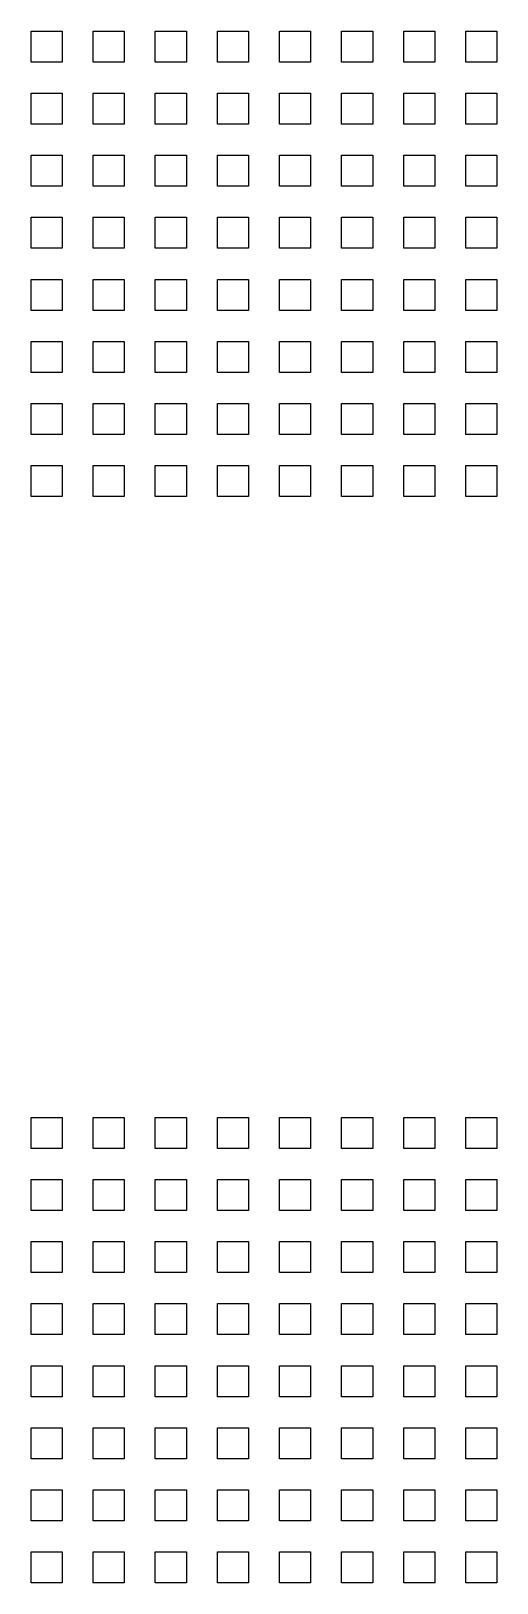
# Model space of a CAD drawing. Extents: x 0 to 780, y -350 to 670.
# Drawn here: x 150 to 165, y 416 to 466 of the extents above; entities that cross this region are included whole.
import ezdxf

# ---------------------------------------------------------------- set-up
doc = ezdxf.new("R2010")
doc.units = 0
for name, color, linetype in [('layer000', 1, 'CONTINUOUS'), ('layer001', 2, 'CONTINUOUS'), ('layer002', 3, 'CONTINUOUS'), ('layer003', 4, 'CONTINUOUS'), ('layer004', 5, 'CONTINUOUS'), ('layer005', 6, 'CONTINUOUS'), ('layer006', 7, 'CONTINUOUS'), ('layer007', 8, 'CONTINUOUS'), ('layer013', 14, 'CONTINUOUS'), ('layer014', 15, 'CONTINUOUS'), ('layer016', 17, 'CONTINUOUS'), ('layer017', 18, 'CONTINUOUS'), ('layer018', 19, 'CONTINUOUS'), ('layer019', 20, 'CONTINUOUS'), ('layer020', 21, 'CONTINUOUS'), ('layer021', 22, 'CONTINUOUS'), ('layer022', 23, 'CONTINUOUS'), ('layer023', 24, 'CONTINUOUS'), ('layer032', 33, 'CONTINUOUS'), ('layer033', 34, 'CONTINUOUS'), ('layer034', 35, 'CONTINUOUS'), ('layer035', 36, 'CONTINUOUS'), ('layer036', 37, 'CONTINUOUS'), ('layer037', 38, 'CONTINUOUS'), ('layer038', 39, 'CONTINUOUS'), ('layer039', 40, 'CONTINUOUS'), ('layer043', 44, 'CONTINUOUS'), ('layer046', 47, 'CONTINUOUS'), ('layer048', 49, 'CONTINUOUS'), ('layer049', 50, 'CONTINUOUS'), ('layer050', 51, 'CONTINUOUS'), ('layer051', 52, 'CONTINUOUS'), ('layer052', 53, 'CONTINUOUS'), ('layer053', 54, 'CONTINUOUS'), ('layer054', 55, 'CONTINUOUS'), ('layer055', 56, 'CONTINUOUS'), ('layer057', 58, 'CONTINUOUS'), ('layer059', 60, 'CONTINUOUS'), ('layer060', 61, 'CONTINUOUS'), ('layer061', 62, 'CONTINUOUS'), ('layer062', 63, 'CONTINUOUS'), ('layer064', 65, 'CONTINUOUS'), ('layer065', 66, 'CONTINUOUS'), ('layer066', 67, 'CONTINUOUS'), ('layer067', 68, 'CONTINUOUS'), ('layer068', 69, 'CONTINUOUS'), ('layer069', 70, 'CONTINUOUS'), ('layer070', 71, 'CONTINUOUS'), ('layer071', 72, 'CONTINUOUS'), ('layer075', 76, 'CONTINUOUS'), ('layer077', 78, 'CONTINUOUS'), ('layer080', 81, 'CONTINUOUS'), ('layer081', 82, 'CONTINUOUS'), ('layer082', 83, 'CONTINUOUS'), ('layer083', 84, 'CONTINUOUS'), ('layer084', 85, 'CONTINUOUS'), ('layer085', 86, 'CONTINUOUS'), ('layer086', 87, 'CONTINUOUS'), ('layer087', 88, 'CONTINUOUS'), ('layer088', 89, 'CONTINUOUS'), ('layer089', 90, 'CONTINUOUS'), ('layer090', 91, 'CONTINUOUS'), ('layer092', 93, 'CONTINUOUS'), ('layer096', 97, 'CONTINUOUS'), ('layer097', 98, 'CONTINUOUS'), ('layer098', 99, 'CONTINUOUS'), ('layer099', 100, 'CONTINUOUS'), ('layer100', 101, 'CONTINUOUS'), ('layer101', 102, 'CONTINUOUS'), ('layer102', 103, 'CONTINUOUS'), ('layer103', 104, 'CONTINUOUS'), ('layer105', 106, 'CONTINUOUS'), ('layer106', 107, 'CONTINUOUS'), ('layer107', 108, 'CONTINUOUS'), ('layer112', 113, 'CONTINUOUS'), ('layer113', 114, 'CONTINUOUS'), ('layer114', 115, 'CONTINUOUS'), ('layer115', 116, 'CONTINUOUS'), ('layer116', 117, 'CONTINUOUS'), ('layer117', 118, 'CONTINUOUS'), ('layer118', 119, 'CONTINUOUS'), ('layer119', 120, 'CONTINUOUS'), ('layer120', 121, 'CONTINUOUS'), ('layer121', 122, 'CONTINUOUS'), ('layer123', 124, 'CONTINUOUS'), ('layer124', 125, 'CONTINUOUS')]:
    doc.layers.add(name, color=color, linetype=linetype)

# ---------------------------------------------------------------- blocks, each defined once
blk = doc.blocks.new('gs_matrix_1um')
at = {"layer": 'layer000'}
blk.add_lwpolyline([(150, 430), (150, 431), (151, 431), (151, 430)], close=True, dxfattribs=at)
at = {"layer": 'layer001'}
blk.add_lwpolyline([(152, 430), (152, 431), (153, 431), (153, 430)], close=True, dxfattribs=at)
at = {"layer": 'layer002'}
blk.add_lwpolyline([(154, 430), (154, 431), (155, 431), (155, 430)], close=True, dxfattribs=at)
at = {"layer": 'layer003'}
blk.add_lwpolyline([(156, 430), (156, 431), (157, 431), (157, 430)], close=True, dxfattribs=at)
at = {"layer": 'layer004'}
blk.add_lwpolyline([(158, 430), (158, 431), (159, 431), (159, 430)], close=True, dxfattribs=at)
at = {"layer": 'layer005'}
blk.add_lwpolyline([(160, 430), (160, 431), (161, 431), (161, 430)], close=True, dxfattribs=at)
at = {"layer": 'layer006'}
blk.add_lwpolyline([(162, 430), (162, 431), (163, 431), (163, 430)], close=True, dxfattribs=at)
at = {"layer": 'layer007'}
blk.add_lwpolyline([(164, 430), (164, 431), (165, 431), (165, 430)], close=True, dxfattribs=at)
at = {"layer": 'layer016'}
blk.add_lwpolyline([(150, 428), (150, 429), (151, 429), (151, 428)], close=True, dxfattribs=at)
at = {"layer": 'layer017'}
blk.add_lwpolyline([(152, 428), (152, 429), (153, 429), (153, 428)], close=True, dxfattribs=at)
at = {"layer": 'layer018'}
blk.add_lwpolyline([(154, 428), (154, 429), (155, 429), (155, 428)], close=True, dxfattribs=at)
at = {"layer": 'layer019'}
blk.add_lwpolyline([(156, 428), (156, 429), (157, 429), (157, 428)], close=True, dxfattribs=at)
at = {"layer": 'layer020'}
blk.add_lwpolyline([(158, 428), (158, 429), (159, 429), (159, 428)], close=True, dxfattribs=at)
at = {"layer": 'layer021'}
blk.add_lwpolyline([(160, 428), (160, 429), (161, 429), (161, 428)], close=True, dxfattribs=at)
at = {"layer": 'layer022'}
blk.add_lwpolyline([(162, 428), (162, 429), (163, 429), (163, 428)], close=True, dxfattribs=at)
at = {"layer": 'layer023'}
blk.add_lwpolyline([(164, 428), (164, 429), (165, 429), (165, 428)], close=True, dxfattribs=at)
at = {"layer": 'layer032'}
blk.add_lwpolyline([(150, 426), (150, 427), (151, 427), (151, 426)], close=True, dxfattribs=at)
at = {"layer": 'layer033'}
blk.add_lwpolyline([(152, 426), (152, 427), (153, 427), (153, 426)], close=True, dxfattribs=at)
at = {"layer": 'layer034'}
blk.add_lwpolyline([(154, 426), (154, 427), (155, 427), (155, 426)], close=True, dxfattribs=at)
at = {"layer": 'layer035'}
blk.add_lwpolyline([(156, 426), (156, 427), (157, 427), (157, 426)], close=True, dxfattribs=at)
at = {"layer": 'layer036'}
blk.add_lwpolyline([(158, 426), (158, 427), (159, 427), (159, 426)], close=True, dxfattribs=at)
at = {"layer": 'layer037'}
blk.add_lwpolyline([(160, 426), (160, 427), (161, 427), (161, 426)], close=True, dxfattribs=at)
at = {"layer": 'layer038'}
blk.add_lwpolyline([(162, 426), (162, 427), (163, 427), (163, 426)], close=True, dxfattribs=at)
at = {"layer": 'layer039'}
blk.add_lwpolyline([(164, 426), (164, 427), (165, 427), (165, 426)], close=True, dxfattribs=at)
at = {"layer": 'layer048'}
blk.add_lwpolyline([(150, 424), (150, 425), (151, 425), (151, 424)], close=True, dxfattribs=at)
at = {"layer": 'layer049'}
blk.add_lwpolyline([(152, 424), (152, 425), (153, 425), (153, 424)], close=True, dxfattribs=at)
at = {"layer": 'layer050'}
blk.add_lwpolyline([(154, 424), (154, 425), (155, 425), (155, 424)], close=True, dxfattribs=at)
at = {"layer": 'layer051'}
blk.add_lwpolyline([(156, 424), (156, 425), (157, 425), (157, 424)], close=True, dxfattribs=at)
at = {"layer": 'layer052'}
blk.add_lwpolyline([(158, 424), (158, 425), (159, 425), (159, 424)], close=True, dxfattribs=at)
at = {"layer": 'layer053'}
blk.add_lwpolyline([(160, 424), (160, 425), (161, 425), (161, 424)], close=True, dxfattribs=at)
at = {"layer": 'layer054'}
blk.add_lwpolyline([(162, 424), (162, 425), (163, 425), (163, 424)], close=True, dxfattribs=at)
at = {"layer": 'layer055'}
blk.add_lwpolyline([(164, 424), (164, 425), (165, 425), (165, 424)], close=True, dxfattribs=at)
at = {"layer": 'layer064'}
blk.add_lwpolyline([(150, 422), (150, 423), (151, 423), (151, 422)], close=True, dxfattribs=at)
at = {"layer": 'layer065'}
blk.add_lwpolyline([(152, 422), (152, 423), (153, 423), (153, 422)], close=True, dxfattribs=at)
at = {"layer": 'layer066'}
blk.add_lwpolyline([(154, 422), (154, 423), (155, 423), (155, 422)], close=True, dxfattribs=at)
at = {"layer": 'layer067'}
blk.add_lwpolyline([(156, 422), (156, 423), (157, 423), (157, 422)], close=True, dxfattribs=at)
at = {"layer": 'layer068'}
blk.add_lwpolyline([(158, 422), (158, 423), (159, 423), (159, 422)], close=True, dxfattribs=at)
at = {"layer": 'layer069'}
blk.add_lwpolyline([(160, 422), (160, 423), (161, 423), (161, 422)], close=True, dxfattribs=at)
at = {"layer": 'layer070'}
blk.add_lwpolyline([(162, 422), (162, 423), (163, 423), (163, 422)], close=True, dxfattribs=at)
at = {"layer": 'layer071'}
blk.add_lwpolyline([(164, 422), (164, 423), (165, 423), (165, 422)], close=True, dxfattribs=at)
at = {"layer": 'layer080'}
blk.add_lwpolyline([(150, 420), (150, 421), (151, 421), (151, 420)], close=True, dxfattribs=at)
at = {"layer": 'layer081'}
blk.add_lwpolyline([(152, 420), (152, 421), (153, 421), (153, 420)], close=True, dxfattribs=at)
at = {"layer": 'layer082'}
blk.add_lwpolyline([(154, 420), (154, 421), (155, 421), (155, 420)], close=True, dxfattribs=at)
at = {"layer": 'layer083'}
blk.add_lwpolyline([(156, 420), (156, 421), (157, 421), (157, 420)], close=True, dxfattribs=at)
at = {"layer": 'layer084'}
blk.add_lwpolyline([(158, 420), (158, 421), (159, 421), (159, 420)], close=True, dxfattribs=at)
at = {"layer": 'layer085'}
blk.add_lwpolyline([(160, 420), (160, 421), (161, 421), (161, 420)], close=True, dxfattribs=at)
at = {"layer": 'layer086'}
blk.add_lwpolyline([(162, 420), (162, 421), (163, 421), (163, 420)], close=True, dxfattribs=at)
at = {"layer": 'layer087'}
blk.add_lwpolyline([(164, 420), (164, 421), (165, 421), (165, 420)], close=True, dxfattribs=at)
at = {"layer": 'layer096'}
blk.add_lwpolyline([(150, 418), (150, 419), (151, 419), (151, 418)], close=True, dxfattribs=at)
at = {"layer": 'layer097'}
blk.add_lwpolyline([(152, 418), (152, 419), (153, 419), (153, 418)], close=True, dxfattribs=at)
at = {"layer": 'layer098'}
blk.add_lwpolyline([(154, 418), (154, 419), (155, 419), (155, 418)], close=True, dxfattribs=at)
at = {"layer": 'layer099'}
blk.add_lwpolyline([(156, 418), (156, 419), (157, 419), (157, 418)], close=True, dxfattribs=at)
at = {"layer": 'layer100'}
blk.add_lwpolyline([(158, 418), (158, 419), (159, 419), (159, 418)], close=True, dxfattribs=at)
at = {"layer": 'layer101'}
blk.add_lwpolyline([(160, 418), (160, 419), (161, 419), (161, 418)], close=True, dxfattribs=at)
at = {"layer": 'layer102'}
blk.add_lwpolyline([(162, 418), (162, 419), (163, 419), (163, 418)], close=True, dxfattribs=at)
at = {"layer": 'layer103'}
blk.add_lwpolyline([(164, 418), (164, 419), (165, 419), (165, 418)], close=True, dxfattribs=at)
at = {"layer": 'layer112'}
blk.add_lwpolyline([(150, 416), (150, 417), (151, 417), (151, 416)], close=True, dxfattribs=at)
at = {"layer": 'layer113'}
blk.add_lwpolyline([(152, 416), (152, 417), (153, 417), (153, 416)], close=True, dxfattribs=at)
at = {"layer": 'layer114'}
blk.add_lwpolyline([(154, 416), (154, 417), (155, 417), (155, 416)], close=True, dxfattribs=at)
at = {"layer": 'layer115'}
blk.add_lwpolyline([(156, 416), (156, 417), (157, 417), (157, 416)], close=True, dxfattribs=at)
at = {"layer": 'layer116'}
blk.add_lwpolyline([(158, 416), (158, 417), (159, 417), (159, 416)], close=True, dxfattribs=at)
at = {"layer": 'layer117'}
blk.add_lwpolyline([(160, 416), (160, 417), (161, 417), (161, 416)], close=True, dxfattribs=at)
at = {"layer": 'layer118'}
blk.add_lwpolyline([(162, 416), (162, 417), (163, 417), (163, 416)], close=True, dxfattribs=at)
at = {"layer": 'layer119'}
blk.add_lwpolyline([(164, 416), (164, 417), (165, 417), (165, 416)], close=True, dxfattribs=at)
blk = doc.blocks.new('gs_matrix_1um_random')
at = {"layer": 'layer001'}
blk.add_lwpolyline([(162, 463), (162, 464), (163, 464), (163, 463)], close=True, dxfattribs=at)
at = {"layer": 'layer002'}
blk.add_lwpolyline([(156, 463), (156, 464), (157, 464), (157, 463)], close=True, dxfattribs=at)
at = {"layer": 'layer003'}
for points in [[(154, 457), (154, 458), (155, 458), (155, 457)], [(152, 453), (152, 454), (153, 454), (153, 453)]]:
    blk.add_lwpolyline(points, close=True, dxfattribs=at)
at = {"layer": 'layer007'}
blk.add_lwpolyline([(156, 455), (156, 456), (157, 456), (157, 455)], close=True, dxfattribs=at)
at = {"layer": 'layer013'}
blk.add_lwpolyline([(160, 457), (160, 458), (161, 458), (161, 457)], close=True, dxfattribs=at)
at = {"layer": 'layer014'}
blk.add_lwpolyline([(156, 465), (156, 466), (157, 466), (157, 465)], close=True, dxfattribs=at)
at = {"layer": 'layer017'}
for points in [[(152, 457), (152, 458), (153, 458), (153, 457)], [(160, 453), (160, 454), (161, 454), (161, 453)]]:
    blk.add_lwpolyline(points, close=True, dxfattribs=at)
at = {"layer": 'layer020'}
blk.add_lwpolyline([(164, 465), (164, 466), (165, 466), (165, 465)], close=True, dxfattribs=at)
at = {"layer": 'layer021'}
for points in [[(158, 463), (158, 464), (159, 464), (159, 463)], [(154, 461), (154, 462), (155, 462), (155, 461)]]:
    blk.add_lwpolyline(points, close=True, dxfattribs=at)
at = {"layer": 'layer023'}
blk.add_lwpolyline([(154, 463), (154, 464), (155, 464), (155, 463)], close=True, dxfattribs=at)
at = {"layer": 'layer034'}
blk.add_lwpolyline([(160, 455), (160, 456), (161, 456), (161, 455)], close=True, dxfattribs=at)
at = {"layer": 'layer038'}
blk.add_lwpolyline([(150, 457), (150, 458), (151, 458), (151, 457)], close=True, dxfattribs=at)
at = {"layer": 'layer039'}
blk.add_lwpolyline([(162, 451), (162, 452), (163, 452), (163, 451)], close=True, dxfattribs=at)
at = {"layer": 'layer043'}
for points in [[(152, 455), (152, 456), (153, 456), (153, 455)], [(164, 453), (164, 454), (165, 454), (165, 453)]]:
    blk.add_lwpolyline(points, close=True, dxfattribs=at)
at = {"layer": 'layer046'}
for points in [[(154, 459), (154, 460), (155, 460), (155, 459)], [(158, 455), (158, 456), (159, 456), (159, 455)]]:
    blk.add_lwpolyline(points, close=True, dxfattribs=at)
at = {"layer": 'layer048'}
blk.add_lwpolyline([(162, 461), (162, 462), (163, 462), (163, 461)], close=True, dxfattribs=at)
at = {"layer": 'layer050'}
blk.add_lwpolyline([(158, 459), (158, 460), (159, 460), (159, 459)], close=True, dxfattribs=at)
at = {"layer": 'layer051'}
blk.add_lwpolyline([(152, 465), (152, 466), (153, 466), (153, 465)], close=True, dxfattribs=at)
at = {"layer": 'layer052'}
blk.add_lwpolyline([(160, 463), (160, 464), (161, 464), (161, 463)], close=True, dxfattribs=at)
at = {"layer": 'layer053'}
blk.add_lwpolyline([(154, 453), (154, 454), (155, 454), (155, 453)], close=True, dxfattribs=at)
at = {"layer": 'layer054'}
blk.add_lwpolyline([(162, 459), (162, 460), (163, 460), (163, 459)], close=True, dxfattribs=at)
at = {"layer": 'layer057'}
blk.add_lwpolyline([(152, 461), (152, 462), (153, 462), (153, 461)], close=True, dxfattribs=at)
at = {"layer": 'layer059'}
blk.add_lwpolyline([(158, 457), (158, 458), (159, 458), (159, 457)], close=True, dxfattribs=at)
at = {"layer": 'layer060'}
blk.add_lwpolyline([(162, 465), (162, 466), (163, 466), (163, 465)], close=True, dxfattribs=at)
at = {"layer": 'layer061'}
for points in [[(150, 459), (150, 460), (151, 460), (151, 459)], [(152, 459), (152, 460), (153, 460), (153, 459)], [(156, 459), (156, 460), (157, 460), (157, 459)], [(160, 451), (160, 452), (161, 452), (161, 451)]]:
    blk.add_lwpolyline(points, close=True, dxfattribs=at)
at = {"layer": 'layer062'}
blk.add_lwpolyline([(158, 453), (158, 454), (159, 454), (159, 453)], close=True, dxfattribs=at)
at = {"layer": 'layer070'}
blk.add_lwpolyline([(150, 455), (150, 456), (151, 456), (151, 455)], close=True, dxfattribs=at)
at = {"layer": 'layer071'}
for points in [[(160, 465), (160, 466), (161, 466), (161, 465)], [(150, 451), (150, 452), (151, 452), (151, 451)]]:
    blk.add_lwpolyline(points, close=True, dxfattribs=at)
at = {"layer": 'layer075'}
blk.add_lwpolyline([(150, 461), (150, 462), (151, 462), (151, 461)], close=True, dxfattribs=at)
at = {"layer": 'layer077'}
for points in [[(162, 455), (162, 456), (163, 456), (163, 455)], [(152, 451), (152, 452), (153, 452), (153, 451)]]:
    blk.add_lwpolyline(points, close=True, dxfattribs=at)
at = {"layer": 'layer080'}
blk.add_lwpolyline([(164, 455), (164, 456), (165, 456), (165, 455)], close=True, dxfattribs=at)
at = {"layer": 'layer084'}
blk.add_lwpolyline([(164, 451), (164, 452), (165, 452), (165, 451)], close=True, dxfattribs=at)
at = {"layer": 'layer086'}
blk.add_lwpolyline([(154, 451), (154, 452), (155, 452), (155, 451)], close=True, dxfattribs=at)
at = {"layer": 'layer087'}
blk.add_lwpolyline([(164, 463), (164, 464), (165, 464), (165, 463)], close=True, dxfattribs=at)
at = {"layer": 'layer088'}
for points in [[(160, 461), (160, 462), (161, 462), (161, 461)], [(156, 457), (156, 458), (157, 458), (157, 457)]]:
    blk.add_lwpolyline(points, close=True, dxfattribs=at)
at = {"layer": 'layer089'}
blk.add_lwpolyline([(162, 453), (162, 454), (163, 454), (163, 453)], close=True, dxfattribs=at)
at = {"layer": 'layer090'}
blk.add_lwpolyline([(164, 461), (164, 462), (165, 462), (165, 461)], close=True, dxfattribs=at)
at = {"layer": 'layer092'}
for points in [[(154, 465), (154, 466), (155, 466), (155, 465)], [(156, 453), (156, 454), (157, 454), (157, 453)]]:
    blk.add_lwpolyline(points, close=True, dxfattribs=at)
at = {"layer": 'layer099'}
blk.add_lwpolyline([(150, 463), (150, 464), (151, 464), (151, 463)], close=True, dxfattribs=at)
at = {"layer": 'layer102'}
blk.add_lwpolyline([(150, 465), (150, 466), (151, 466), (151, 465)], close=True, dxfattribs=at)
at = {"layer": 'layer103'}
blk.add_lwpolyline([(152, 463), (152, 464), (153, 464), (153, 463)], close=True, dxfattribs=at)
at = {"layer": 'layer105'}
blk.add_lwpolyline([(150, 453), (150, 454), (151, 454), (151, 453)], close=True, dxfattribs=at)
at = {"layer": 'layer106'}
blk.add_lwpolyline([(158, 465), (158, 466), (159, 466), (159, 465)], close=True, dxfattribs=at)
at = {"layer": 'layer107'}
for points in [[(158, 461), (158, 462), (159, 462), (159, 461)], [(160, 459), (160, 460), (161, 460), (161, 459)]]:
    blk.add_lwpolyline(points, close=True, dxfattribs=at)
at = {"layer": 'layer113'}
blk.add_lwpolyline([(162, 457), (162, 458), (163, 458), (163, 457)], close=True, dxfattribs=at)
at = {"layer": 'layer115'}
blk.add_lwpolyline([(164, 459), (164, 460), (165, 460), (165, 459)], close=True, dxfattribs=at)
at = {"layer": 'layer120'}
blk.add_lwpolyline([(158, 451), (158, 452), (159, 452), (159, 451)], close=True, dxfattribs=at)
at = {"layer": 'layer121'}
blk.add_lwpolyline([(164, 457), (164, 458), (165, 458), (165, 457)], close=True, dxfattribs=at)
at = {"layer": 'layer123'}
blk.add_lwpolyline([(156, 451), (156, 452), (157, 452), (157, 451)], close=True, dxfattribs=at)
at = {"layer": 'layer124'}
for points in [[(156, 461), (156, 462), (157, 462), (157, 461)], [(154, 455), (154, 456), (155, 456), (155, 455)]]:
    blk.add_lwpolyline(points, close=True, dxfattribs=at)

msp = doc.modelspace()

# ---------------------------------------------------------------- block references
for name in ['gs_matrix_1um_random', 'gs_matrix_1um']:
    msp.add_blockref(name, (0, 0))

doc.saveas('drawing.dxf')
